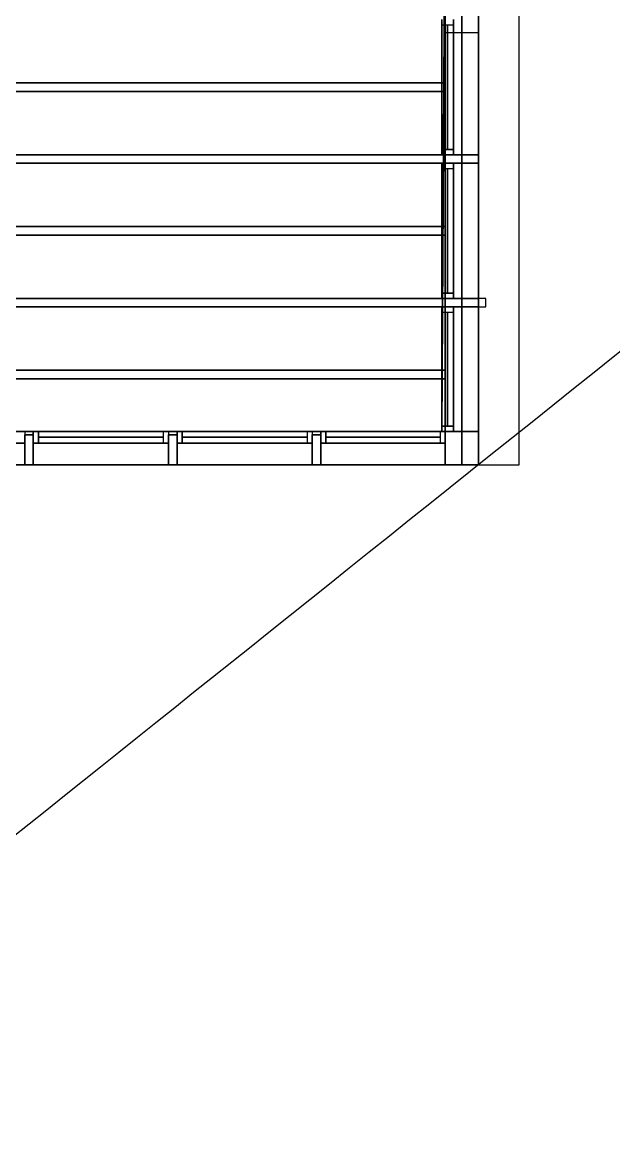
# Model space of a CAD drawing. Header units: millimetres. Extents: x 1429 to 3422, y 966 to 3043.
# Drawn here: x 1973 to 2426, y 966 to 1813 of the extents above; entities that cross this region are included whole.
import ezdxf

# ---------------------------------------------------------------- set-up
doc = ezdxf.new("R2010")
doc.units = ezdxf.units.MM
doc.header["$MEASUREMENT"] = 0
for name, color, linetype in [('3D_BASE HORMIGON', 7, 'Continuous'), ('3D_CARPINTER_A', 7, 'Continuous'), ('3D_CUBIERTA', 7, 'Continuous'), ('3D_MURO', 1, 'Continuous'), ('3D_PILARES', 2, 'Continuous'), ('3D_PISO', 7, 'Continuous'), ('3D_VIDRIO', 131, 'Continuous'), ('3D_VIGAS', 5, 'Continuous')]:
    doc.layers.add(name, color=color, linetype=linetype)

msp = doc.modelspace()

# ---------------------------------------------------------------- linework, layer by layer
at = {"layer": '3D_BASE HORMIGON'}
for p, q in [((2296.79, 1805.38, 90), (2296.79, 1805.38, 120)), ((2296.79, 1805.38, 120), (2322.29, 1805.38, 120)), ((2296.79, 1805.38, 90), (2322.29, 1805.38, 90)), ((2322.29, 1805.38, 90), (2322.29, 1805.38, 120)), ((2047.29, 1474.63, 90), (2047.29, 1474.63, -90)), ((2296.79, 1474.63, 90), (2296.79, 1474.63, 120)), ((2296.79, 1474.63, 90), (2322.29, 1474.63, 90)), ((2322.29, 1474.63, 120), (2296.79, 1474.63, 120)), ((2296.79, 1474.63, 105), (2322.29, 1474.63, 105)), ((2309.54, 1474.63, 120), (2309.54, 1474.63, 90)), ((2322.29, 1474.63, 90), (2322.29, 1474.63, -90)), ((2322.29, 1474.63, 90), (2322.29, 1474.63, 120))]:
    msp.add_line(p, q, dxfattribs=at)
for points in [[(2322.29, 2162.63), (2322.29, 1474.63), (1772.29, 1474.63), (1772.29, 1721.13), (1746.79, 1721.13), (1746.79, 1722.63), (1434.29, 1722.63), (1434.29, 1942.63), (1634.29, 1942.63), (1634.29, 2162.63), (2322.29, 2162.63)], [(2322.29, 2162.63), (2322.29, 1474.63)], [(2322.29, 1474.63), (2322.29, 2162.63)], [(2322.29, 2162.63), (2322.29, 1474.63)], [(2296.79, 2136.13), (2296.79, 1474.63)], [(2322.29, 2136.13), (2322.29, 1474.63)], [(2322.29, 1474.63), (1772.29, 1474.63)], [(1772.29, 1474.63), (2322.29, 1474.63)], [(2322.29, 1474.63), (1772.29, 1474.63)]]:
    msp.add_lwpolyline(points, dxfattribs=at)
for points in [[(2296.79, 2136.13, 90), (2296.79, 1805.38, 90), (2296.79, 1474.63, 90)], [(2296.79, 1474.63, 120), (2296.79, 1805.38, 120), (2296.79, 2136.13, 120)], [(2309.54, 2136.13, 120), (2309.54, 1805.38, 120), (2309.54, 1474.63, 120)], [(2309.54, 1474.63, 90), (2309.54, 1805.38, 90), (2309.54, 2136.13, 90)], [(2322.29, 1474.63, 120), (2322.29, 1805.38, 120), (2322.29, 2136.13, 120)], [(2322.29, 2136.13, 90), (2322.29, 1805.38, 90), (2322.29, 1474.63, 90)]]:
    msp.add_open_spline(points, degree=2, dxfattribs=at)
at = {"layer": '3D_CARPINTER_A'}
for p, q in [((1975.04, 1500.13, 360), (1975.04, 1491.13, 360)), ((1975.04, 1500.13, 120), (1975.04, 1491.13, 120)), ((1981.54, 1491.13, 360), (1981.54, 1500.13, 360)), ((1981.54, 1500.13, 120), (1981.54, 1491.13, 120)), ((1981.54, 1500.13, 120), (1981.54, 1491.13, 120)), ((1981.54, 1491.13, 360), (1981.54, 1500.13, 360)), ((1985.54, 1491.13, 356), (1985.54, 1500.13, 356)), ((1985.54, 1500.13, 124), (1985.54, 1491.13, 124)), ((1985.54, 1491.13, 356), (1985.54, 1500.13, 356)), ((1985.54, 1500.13, 124), (1985.54, 1491.13, 124)), ((2081.04, 1500.13, 356), (2081.04, 1491.13, 356)), ((2081.04, 1500.13, 124), (2081.04, 1491.13, 124)), ((2081.04, 1500.13, 356), (2081.04, 1491.13, 356)), ((2081.04, 1500.13, 124), (2081.04, 1491.13, 124)), ((2085.04, 1500.13, 120), (2085.04, 1491.13, 120)), ((2085.04, 1500.13, 360), (2085.04, 1491.13, 360)), ((2085.04, 1500.13, 120), (2085.04, 1491.13, 120)), ((2085.04, 1500.13, 360), (2085.04, 1491.13, 360)), ((2091.54, 1491.13, 360), (2091.54, 1500.13, 360)), ((2091.54, 1500.13, 120), (2091.54, 1491.13, 120)), ((2095.54, 1491.13, 356), (2095.54, 1500.13, 356)), ((2095.54, 1500.13, 124), (2095.54, 1491.13, 124)), ((2191.04, 1500.13, 124), (2191.04, 1491.13, 124)), ((2191.04, 1500.13, 356), (2191.04, 1491.13, 356)), ((2195.04, 1500.13, 360), (2195.04, 1491.13, 360)), ((2195.04, 1500.13, 120), (2195.04, 1491.13, 120))]:
    msp.add_line(p, q, dxfattribs=at)
msp.add_polyline3d([(1457.29, 1914.63, 432.63), (1457.29, 1722.63, 432.63), (1657.29, 1722.63, 465.35), (1657.29, 1716.63, 465.35), (1689.23, 1716.63, 470.58), (1689.79, 1500.13, 470.67), (2294.09, 1500.13, 569.56), (2296.79, 1940.96, 570), (2844.09, 1940.13, 659.69), (2846.79, 2380.96, 660), (3394.09, 2380.13, 749.62), (3394.15, 3014.73, 749.57), (2759.79, 3017.13, 645.76), (2759.79, 2794.63, 645.76), (2562.29, 2794.63, 613.45), (2562.29, 2577.13, 613.45), (2209.79, 2577.13, 555.76), (2209.79, 2356.13, 555.76), (2010.79, 2356.13, 523.2), (2010.79, 2136.13, 523.2), (1657.29, 2136.13, 465.35), (1657.29, 1914.63, 465.35), (1457.29, 1914.63, 432.63)], dxfattribs=at)
for points, degree in [([(3422.29, 2354.63, 220), (3055.62, 2061.29, 160), (2053.57, 1259.65, -3.97), (1686.9, 966.32, -63.97)], 3), ([(2294.09, 1711.88, 571.03), (2294.09, 1720.51, 571.03), (2294.09, 1737.88, 571.03), (2294.09, 1763.63, 571.03), (2294.09, 1789.37, 571.03), (2294.09, 1806.74, 571.03), (2294.09, 1815.38, 571.03)], 3), ([(2294.09, 1815.38, 450), (2294.09, 1806.74, 450), (2294.09, 1789.37, 450), (2294.09, 1763.63, 450), (2294.09, 1737.88, 450), (2294.09, 1720.51, 450), (2294.09, 1711.88, 450)], 3), ([(2303.09, 1711.88, 571.03), (2303.09, 1720.51, 571.03), (2303.09, 1737.88, 571.03), (2303.09, 1763.63, 571.03), (2303.09, 1789.37, 571.03), (2303.09, 1806.74, 571.03), (2303.09, 1815.38, 571.03)], 3), ([(2303.09, 1815.38, 450), (2303.09, 1806.74, 450), (2303.09, 1789.37, 450), (2303.09, 1763.63, 450), (2303.09, 1737.88, 450), (2303.09, 1720.51, 450), (2303.09, 1711.88, 450)], 3), ([(2294.09, 1811.37, 453.9), (2297.09, 1811.37, 453.9), (2300.09, 1811.37, 453.9), (2303.09, 1811.37, 453.9)], 3), ([(2294.09, 1811.37, 453.9), (2294.09, 1811.37, 527.47), (2294.09, 1811.37, 493.57), (2294.09, 1811.37, 567.13)], 3), ([(2294.09, 1811.37, 567.13), (2297.09, 1811.37, 567.13), (2300.09, 1811.37, 567.13), (2303.09, 1811.37, 567.13)], 3), ([(2303.09, 1715.88, 567.13), (2303.09, 1723.87, 567.13), (2303.09, 1739.87, 567.13), (2303.09, 1763.63, 567.13), (2303.09, 1787.38, 567.13), (2303.09, 1803.39, 567.13), (2303.09, 1811.37, 567.13)], 3), ([(2303.09, 1811.37, 453.9), (2303.09, 1803.39, 453.9), (2303.09, 1787.38, 453.9), (2303.09, 1763.63, 453.9), (2303.09, 1739.87, 453.9), (2303.09, 1723.87, 453.9), (2303.09, 1715.88, 453.9)], 3), ([(2303.09, 1811.37, 567.13), (2303.09, 1811.37, 493.57), (2303.09, 1811.37, 527.47), (2303.09, 1811.37, 453.9)], 3), ([(2303.09, 1715.88, 567.13), (2300.09, 1715.88, 567.13), (2297.09, 1715.88, 567.13), (2294.09, 1715.88, 567.13)], 3), ([(2294.09, 1715.88, 567.13), (2294.09, 1715.88, 493.57), (2294.09, 1715.88, 527.47), (2294.09, 1715.88, 453.9)], 3), ([(2294.09, 1715.88, 453.9), (2297.09, 1715.88, 453.9), (2300.09, 1715.88, 453.9), (2303.09, 1715.88, 453.9)], 3), ([(2303.09, 1711.88, 571.03), (2300.09, 1711.88, 571.03), (2297.09, 1711.88, 571.03), (2294.09, 1711.88, 571.03)], 3), ([(2294.09, 1711.88, 450), (2297.09, 1711.88, 450), (2300.09, 1711.88, 450), (2303.09, 1711.88, 450)], 3), ([(2294.09, 1711.88, 450), (2294.09, 1711.88, 530), (2294.09, 1711.88, 491.03), (2294.09, 1711.88, 571.03)], 3), ([(2303.09, 1715.88, 453.9), (2303.09, 1715.88, 527.47), (2303.09, 1715.88, 493.57), (2303.09, 1715.88, 567.13)], 3), ([(2303.09, 1711.88, 450), (2303.09, 1711.88, 530), (2303.09, 1711.88, 491.03), (2303.09, 1711.88, 571.03)], 3), ([(2294.09, 1601.88, 571.03), (2294.09, 1610.51, 571.03), (2294.09, 1627.88, 571.03), (2294.09, 1653.63, 571.03), (2294.09, 1679.37, 571.03), (2294.09, 1696.74, 571.03), (2294.09, 1705.38, 571.03)], 3), ([(2294.09, 1705.38, 571.03), (2297.09, 1705.38, 571.03), (2300.09, 1705.38, 571.03), (2303.09, 1705.38, 571.03)], 3), ([(2294.09, 1705.38, 571.03), (2294.09, 1705.38, 491.03), (2294.09, 1705.38, 530), (2294.09, 1705.38, 450)], 3), ([(2294.09, 1705.38, 450), (2297.09, 1705.38, 450), (2300.09, 1705.38, 450), (2303.09, 1705.38, 450)], 3), ([(2294.09, 1705.38, 450), (2294.09, 1696.74, 450), (2294.09, 1679.37, 450), (2294.09, 1653.63, 450), (2294.09, 1627.88, 450), (2294.09, 1610.51, 450), (2294.09, 1601.88, 450)], 3), ([(2303.09, 1601.88, 571.03), (2303.09, 1610.51, 571.03), (2303.09, 1627.88, 571.03), (2303.09, 1653.63, 571.03), (2303.09, 1679.37, 571.03), (2303.09, 1696.74, 571.03), (2303.09, 1705.38, 571.03)], 3), ([(2303.09, 1705.38, 450), (2303.09, 1696.74, 450), (2303.09, 1679.37, 450), (2303.09, 1653.63, 450), (2303.09, 1627.88, 450), (2303.09, 1610.51, 450), (2303.09, 1601.88, 450)], 3), ([(2303.09, 1705.38, 571.03), (2303.09, 1705.38, 491.03), (2303.09, 1705.38, 530), (2303.09, 1705.38, 450)], 3), ([(2294.09, 1701.37, 453.9), (2297.09, 1701.37, 453.9), (2300.09, 1701.37, 453.9), (2303.09, 1701.37, 453.9)], 3), ([(2294.09, 1701.37, 453.9), (2294.09, 1701.37, 527.47), (2294.09, 1701.37, 493.57), (2294.09, 1701.37, 567.13)], 3), ([(2294.09, 1701.37, 567.13), (2297.09, 1701.37, 567.13), (2300.09, 1701.37, 567.13), (2303.09, 1701.37, 567.13)], 3), ([(2303.09, 1605.88, 567.13), (2303.09, 1613.87, 567.13), (2303.09, 1629.87, 567.13), (2303.09, 1653.63, 567.13), (2303.09, 1677.38, 567.13), (2303.09, 1693.39, 567.13), (2303.09, 1701.37, 567.13)], 3), ([(2303.09, 1701.37, 453.9), (2303.09, 1693.39, 453.9), (2303.09, 1677.38, 453.9), (2303.09, 1653.63, 453.9), (2303.09, 1629.87, 453.9), (2303.09, 1613.87, 453.9), (2303.09, 1605.88, 453.9)], 3), ([(2303.09, 1701.37, 567.13), (2303.09, 1701.37, 493.57), (2303.09, 1701.37, 527.47), (2303.09, 1701.37, 453.9)], 3), ([(2303.09, 1605.88, 567.13), (2300.09, 1605.88, 567.13), (2297.09, 1605.88, 567.13), (2294.09, 1605.88, 567.13)], 3), ([(2294.09, 1605.88, 567.13), (2294.09, 1605.88, 493.57), (2294.09, 1605.88, 527.47), (2294.09, 1605.88, 453.9)], 3), ([(2294.09, 1605.88, 453.9), (2297.09, 1605.88, 453.9), (2300.09, 1605.88, 453.9), (2303.09, 1605.88, 453.9)], 3), ([(2303.09, 1601.88, 571.03), (2300.09, 1601.88, 571.03), (2297.09, 1601.88, 571.03), (2294.09, 1601.88, 571.03)], 3), ([(2294.09, 1601.88, 450), (2297.09, 1601.88, 450), (2300.09, 1601.88, 450), (2303.09, 1601.88, 450)], 3), ([(2294.09, 1601.88, 450), (2294.09, 1601.88, 530), (2294.09, 1601.88, 491.03), (2294.09, 1601.88, 571.03)], 3), ([(2303.09, 1605.88, 453.9), (2303.09, 1605.88, 527.47), (2303.09, 1605.88, 493.57), (2303.09, 1605.88, 567.13)], 3), ([(2303.09, 1601.88, 450), (2303.09, 1601.88, 530), (2303.09, 1601.88, 491.03), (2303.09, 1601.88, 571.03)], 3), ([(2294.09, 1595.38, 571.03), (2297.09, 1595.38, 571.03), (2300.09, 1595.38, 571.03), (2303.09, 1595.38, 571.03)], 3), ([(2294.09, 1595.38, 571.03), (2294.09, 1595.38, 491.03), (2294.09, 1595.38, 530), (2294.09, 1595.38, 450)], 3), ([(2294.09, 1595.38, 450), (2297.09, 1595.38, 450), (2300.09, 1595.38, 450), (2303.09, 1595.38, 450)], 3), ([(2303.09, 1595.38, 571.03), (2303.09, 1595.38, 491.03), (2303.09, 1595.38, 530), (2303.09, 1595.38, 450)], 3), ([(2294.09, 1591.41, 453.9), (2297.09, 1591.41, 453.9), (2300.09, 1591.41, 453.9), (2303.09, 1591.41, 453.9)], 3), ([(2294.09, 1591.41, 567.13), (2297.09, 1591.41, 567.13), (2300.09, 1591.41, 567.13), (2303.09, 1591.41, 567.13)], 3), ([(2294.09, 1591.4, 453.9), (2294.09, 1591.4, 527.47), (2294.09, 1591.4, 493.57), (2294.09, 1591.4, 567.13)], 3), ([(2303.09, 1591.41, 567.13), (2303.09, 1591.41, 493.57), (2303.09, 1591.41, 527.47), (2303.09, 1591.41, 453.9)], 3), ([(1871.54, 1500.13, 360), (1923.29, 1500.13, 360), (1975.04, 1500.13, 360)], 2), ([(1975.04, 1500.13, 120), (1923.29, 1500.13, 120), (1871.54, 1500.13, 120)], 2), ([(1975.04, 1500.13, 360), (1975.04, 1500.13, 240), (1975.04, 1500.13, 120)], 2), ([(1981.54, 1500.13, 360), (2033.29, 1500.13, 360), (2085.04, 1500.13, 360)], 2), ([(2085.04, 1500.13, 120), (2033.29, 1500.13, 120), (1981.54, 1500.13, 120)], 2), ([(1981.54, 1500.13, 120), (1981.54, 1500.13, 240), (1981.54, 1500.13, 360)], 2), ([(1981.54, 1500.13, 120), (1981.54, 1500.13, 240), (1981.54, 1500.13, 360)], 2), ([(2085.04, 1500.13, 120), (2033.29, 1500.13, 120), (1981.54, 1500.13, 120)], 2), ([(1981.54, 1500.13, 360), (2033.29, 1500.13, 360), (2085.04, 1500.13, 360)], 2), ([(1985.54, 1500.13, 356), (1985.54, 1500.13, 240), (1985.54, 1500.13, 124)], 2), ([(1985.54, 1500.13, 124), (2033.29, 1500.13, 124), (2081.04, 1500.13, 124)], 2), ([(2081.04, 1500.13, 356), (2033.29, 1500.13, 356), (1985.54, 1500.13, 356)], 2), ([(2081.04, 1500.13, 356), (2033.29, 1500.13, 356), (1985.54, 1500.13, 356)], 2), ([(1985.54, 1500.13, 124), (2033.29, 1500.13, 124), (2081.04, 1500.13, 124)], 2), ([(1985.54, 1500.13, 356), (1985.54, 1500.13, 240), (1985.54, 1500.13, 124)], 2), ([(2081.04, 1500.13, 124), (2081.04, 1500.13, 240), (2081.04, 1500.13, 356)], 2), ([(2081.04, 1500.13, 124), (2081.04, 1500.13, 240), (2081.04, 1500.13, 356)], 2), ([(2085.04, 1500.13, 360), (2085.04, 1500.13, 240), (2085.04, 1500.13, 120)], 2), ([(2085.04, 1500.13, 360), (2085.04, 1500.13, 240), (2085.04, 1500.13, 120)], 2), ([(2091.54, 1500.13, 360), (2143.29, 1500.13, 360), (2195.04, 1500.13, 360)], 2), ([(2195.04, 1500.13, 120), (2143.29, 1500.13, 120), (2091.54, 1500.13, 120)], 2), ([(2091.54, 1500.13, 120), (2091.54, 1500.13, 240), (2091.54, 1500.13, 360)], 2), ([(2095.54, 1500.13, 356), (2095.54, 1500.13, 240), (2095.54, 1500.13, 124)], 2), ([(2095.54, 1500.13, 124), (2143.29, 1500.13, 124), (2191.04, 1500.13, 124)], 2), ([(2191.04, 1500.13, 356), (2143.29, 1500.13, 356), (2095.54, 1500.13, 356)], 2), ([(2191.04, 1500.13, 124), (2191.04, 1500.13, 240), (2191.04, 1500.13, 356)], 2), ([(2195.04, 1500.13, 360), (2195.04, 1500.13, 240), (2195.04, 1500.13, 120)], 2), ([(2201.54, 1491.13, 360), (2201.54, 1494.13, 360), (2201.54, 1497.13, 360), (2201.54, 1500.13, 360)], 3), ([(2201.54, 1500.13, 360), (2236.04, 1500.13, 360), (2262.29, 1500.13, 360), (2296.79, 1500.13, 360)], 3), ([(2296.79, 1500.13, 120), (2262.29, 1500.13, 120), (2236.04, 1500.13, 120), (2201.54, 1500.13, 120)], 3), ([(2201.54, 1500.13, 120), (2201.54, 1497.13, 120), (2201.54, 1494.13, 120), (2201.54, 1491.13, 120)], 3), ([(2201.54, 1500.13, 120), (2201.54, 1500.13, 200), (2201.54, 1500.13, 280), (2201.54, 1500.13, 360)], 3), ([(2205.5, 1491.13, 356), (2205.5, 1494.13, 356), (2205.5, 1497.13, 356), (2205.5, 1500.13, 356)], 3), ([(2205.5, 1500.13, 356), (2205.5, 1500.13, 278.67), (2205.5, 1500.13, 201.33), (2205.5, 1500.13, 124)], 3), ([(2205.5, 1500.13, 124), (2205.5, 1497.13, 124), (2205.5, 1494.13, 124), (2205.5, 1491.13, 124)], 3), ([(2205.5, 1500.13, 124), (2236.77, 1500.13, 124), (2261.55, 1500.13, 124), (2292.82, 1500.13, 124)], 3), ([(2292.82, 1500.13, 356), (2261.55, 1500.13, 356), (2236.77, 1500.13, 356), (2205.5, 1500.13, 356)], 3), ([(2292.82, 1500.13, 124), (2292.82, 1497.13, 124), (2292.82, 1494.13, 124), (2292.82, 1491.13, 124)], 3), ([(2292.82, 1500.13, 124), (2292.82, 1500.13, 201.33), (2292.82, 1500.13, 278.67), (2292.82, 1500.13, 356)], 3), ([(2292.82, 1500.13, 356), (2292.82, 1497.13, 356), (2292.82, 1494.13, 356), (2292.82, 1491.13, 356)], 3), ([(2294.09, 1504.1, 567.13), (2294.09, 1504.1, 493.57), (2294.09, 1504.1, 527.47), (2294.09, 1504.1, 453.9)], 3), ([(2303.09, 1504.09, 567.13), (2300.09, 1504.09, 567.13), (2297.09, 1504.09, 567.13), (2294.09, 1504.09, 567.13)], 3), ([(2294.09, 1504.09, 453.9), (2297.09, 1504.09, 453.9), (2300.09, 1504.09, 453.9), (2303.09, 1504.09, 453.9)], 3), ([(2303.09, 1500.13, 571.03), (2300.09, 1500.13, 571.03), (2297.09, 1500.13, 571.03), (2294.09, 1500.13, 571.03)], 3), ([(2294.09, 1500.13, 450), (2297.09, 1500.13, 450), (2300.09, 1500.13, 450), (2303.09, 1500.13, 450)], 3), ([(2294.09, 1500.13, 450), (2294.09, 1500.13, 530), (2294.09, 1500.13, 491.03), (2294.09, 1500.13, 571.03)], 3), ([(2296.79, 1500.13, 360), (2296.79, 1497.13, 360), (2296.79, 1494.13, 360), (2296.79, 1491.13, 360)], 3), ([(2296.79, 1500.13, 360), (2296.79, 1500.13, 280), (2296.79, 1500.13, 200), (2296.79, 1500.13, 120)], 3), ([(2296.79, 1500.13, 120), (2296.79, 1497.13, 120), (2296.79, 1494.13, 120), (2296.79, 1491.13, 120)], 3), ([(2303.09, 1504.09, 453.9), (2303.09, 1504.09, 527.47), (2303.09, 1504.09, 493.57), (2303.09, 1504.09, 567.13)], 3), ([(2303.09, 1500.13, 450), (2303.09, 1500.13, 530), (2303.09, 1500.13, 491.03), (2303.09, 1500.13, 571.03)], 3), ([(1871.54, 1491.13, 360), (1923.29, 1491.13, 360), (1975.04, 1491.13, 360)], 2), ([(1975.04, 1491.13, 120), (1923.29, 1491.13, 120), (1871.54, 1491.13, 120)], 2), ([(1975.04, 1491.13, 360), (1975.04, 1491.13, 240), (1975.04, 1491.13, 120)], 2), ([(1981.54, 1491.13, 120), (1981.54, 1491.13, 240), (1981.54, 1491.13, 360)], 2), ([(2085.04, 1491.13, 120), (2033.29, 1491.13, 120), (1981.54, 1491.13, 120)], 2), ([(1981.54, 1491.13, 360), (2033.29, 1491.13, 360), (2085.04, 1491.13, 360)], 2), ([(1981.54, 1491.13, 360), (2033.29, 1491.13, 360), (2085.04, 1491.13, 360)], 2), ([(1981.54, 1491.13, 120), (1981.54, 1491.13, 240), (1981.54, 1491.13, 360)], 2), ([(2085.04, 1491.13, 120), (2033.29, 1491.13, 120), (1981.54, 1491.13, 120)], 2), ([(1985.54, 1491.13, 356), (2033.29, 1491.13, 356), (2081.04, 1491.13, 356)], 2), ([(2081.04, 1491.13, 124), (2033.29, 1491.13, 124), (1985.54, 1491.13, 124)], 2), ([(1985.54, 1491.13, 124), (1985.54, 1491.13, 240), (1985.54, 1491.13, 356)], 2), ([(1985.54, 1491.13, 356), (2033.29, 1491.13, 356), (2081.04, 1491.13, 356)], 2), ([(1985.54, 1491.13, 124), (1985.54, 1491.13, 240), (1985.54, 1491.13, 356)], 2), ([(2081.04, 1491.13, 124), (2033.29, 1491.13, 124), (1985.54, 1491.13, 124)], 2), ([(2081.04, 1491.13, 356), (2081.04, 1491.13, 240), (2081.04, 1491.13, 124)], 2), ([(2081.04, 1491.13, 356), (2081.04, 1491.13, 240), (2081.04, 1491.13, 124)], 2), ([(2085.04, 1491.13, 360), (2085.04, 1491.13, 240), (2085.04, 1491.13, 120)], 2), ([(2085.04, 1491.13, 360), (2085.04, 1491.13, 240), (2085.04, 1491.13, 120)], 2), ([(2091.54, 1491.13, 360), (2143.29, 1491.13, 360), (2195.04, 1491.13, 360)], 2), ([(2091.54, 1491.13, 120), (2091.54, 1491.13, 240), (2091.54, 1491.13, 360)], 2), ([(2195.04, 1491.13, 120), (2143.29, 1491.13, 120), (2091.54, 1491.13, 120)], 2), ([(2095.54, 1491.13, 356), (2143.29, 1491.13, 356), (2191.04, 1491.13, 356)], 2), ([(2095.54, 1491.13, 124), (2095.54, 1491.13, 240), (2095.54, 1491.13, 356)], 2), ([(2191.04, 1491.13, 124), (2143.29, 1491.13, 124), (2095.54, 1491.13, 124)], 2), ([(2191.04, 1491.13, 356), (2191.04, 1491.13, 240), (2191.04, 1491.13, 124)], 2), ([(2195.04, 1491.13, 360), (2195.04, 1491.13, 240), (2195.04, 1491.13, 120)], 2), ([(2201.54, 1491.13, 360), (2236.04, 1491.13, 360), (2262.29, 1491.13, 360), (2296.79, 1491.13, 360)], 3), ([(2201.54, 1491.13, 120), (2201.54, 1491.13, 200), (2201.54, 1491.13, 280), (2201.54, 1491.13, 360)], 3), ([(2296.79, 1491.13, 120), (2262.29, 1491.13, 120), (2236.04, 1491.13, 120), (2201.54, 1491.13, 120)], 3), ([(2205.5, 1491.13, 356), (2236.77, 1491.13, 356), (2261.55, 1491.13, 356), (2292.82, 1491.13, 356)], 3), ([(2205.5, 1491.13, 124), (2205.5, 1491.13, 201.33), (2205.5, 1491.13, 278.67), (2205.5, 1491.13, 356)], 3), ([(2292.82, 1491.13, 124), (2261.55, 1491.13, 124), (2236.77, 1491.13, 124), (2205.5, 1491.13, 124)], 3), ([(2292.82, 1491.13, 356), (2292.82, 1491.13, 278.67), (2292.82, 1491.13, 201.33), (2292.82, 1491.13, 124)], 3), ([(2296.79, 1491.13, 360), (2296.79, 1491.13, 280), (2296.79, 1491.13, 200), (2296.79, 1491.13, 120)], 3)]:
    msp.add_open_spline(points, degree=degree, dxfattribs=at)
for points, knots in [([(2294.09, 1715.88, 453.9), (2294.09, 1723.19, 453.9), (2294.09, 1739.2, 453.9), (2294.09, 1763.63, 453.9), (2294.09, 1788.05, 453.9), (2294.09, 1804.06, 453.9), (2294.09, 1811.37, 453.9)], [-423, -423, -423, -423, -401.125, -375.25, -349.375, -327.5, -327.5, -327.5, -327.5]), ([(2294.09, 1811.37, 567.13), (2294.09, 1804.06, 567.13), (2294.09, 1788.05, 567.13), (2294.09, 1763.63, 567.13), (2294.09, 1739.2, 567.13), (2294.09, 1723.19, 567.13), (2294.09, 1715.88, 567.13)], [-95.5, -95.5, -95.5, -95.5, -73.625, -47.75, -21.875, 0, 0, 0, 0]), ([(2294.09, 1605.88, 453.9), (2294.09, 1613.19, 453.9), (2294.09, 1629.2, 453.9), (2294.09, 1653.63, 453.9), (2294.09, 1678.05, 453.9), (2294.09, 1694.06, 453.9), (2294.09, 1701.37, 453.9)], [-423, -423, -423, -423, -401.125, -375.25, -349.375, -327.5, -327.5, -327.5, -327.5]), ([(2294.09, 1701.37, 567.13), (2294.09, 1694.06, 567.13), (2294.09, 1678.05, 567.13), (2294.09, 1653.63, 567.13), (2294.09, 1629.2, 567.13), (2294.09, 1613.19, 567.13), (2294.09, 1605.88, 567.13)], [-95.5, -95.5, -95.5, -95.5, -73.625, -47.75, -21.875, 0, 0, 0, 0]), ([(2294.09, 1500.13, 571.03), (2294.09, 1508.76, 571.03), (2294.09, 1521, 571.03), (2294.09, 1536.42, 571.03), (2294.09, 1547.75, 571.03), (2294.09, 1559.08, 571.03), (2294.09, 1574.5, 571.03), (2294.09, 1586.74, 571.03), (2294.09, 1595.38, 571.03)], [0, 0, 0, 0, 25.875, 38.8125, 51.75, 64.6875, 77.625, 103.5, 103.5, 103.5, 103.5]), ([(2294.09, 1595.38, 450), (2294.09, 1586.74, 450), (2294.09, 1574.5, 450), (2294.09, 1559.08, 450), (2294.09, 1547.75, 450), (2294.09, 1536.42, 450), (2294.09, 1521, 450), (2294.09, 1508.76, 450), (2294.09, 1500.13, 450)], [343.5, 343.5, 343.5, 343.5, 369.375, 382.3125, 395.25, 408.1875, 421.125, 447, 447, 447, 447]), ([(2303.09, 1500.13, 571.03), (2303.09, 1508.76, 571.03), (2303.09, 1521, 571.03), (2303.09, 1536.42, 571.03), (2303.09, 1547.75, 571.03), (2303.09, 1559.08, 571.03), (2303.09, 1574.5, 571.03), (2303.09, 1586.74, 571.03), (2303.09, 1595.38, 571.03)], [0, 0, 0, 0, 25.875, 38.8125, 51.75, 64.6875, 77.625, 103.5, 103.5, 103.5, 103.5]), ([(2303.09, 1595.38, 450), (2303.09, 1586.74, 450), (2303.09, 1574.5, 450), (2303.09, 1559.08, 450), (2303.09, 1547.75, 450), (2303.09, 1536.42, 450), (2303.09, 1521, 450), (2303.09, 1508.76, 450), (2303.09, 1500.13, 450)], [343.5, 343.5, 343.5, 343.5, 369.375, 382.3125, 395.25, 408.1875, 421.125, 447, 447, 447, 447]), ([(2294.09, 1504.1, 453.9), (2294.09, 1511.28, 453.9), (2294.09, 1522.2, 453.9), (2294.09, 1536.42, 453.9), (2294.09, 1547.75, 453.9), (2294.09, 1559.08, 453.9), (2294.09, 1573.31, 453.9), (2294.09, 1584.22, 453.9), (2294.09, 1591.4, 453.9)], [-423, -423, -423, -423, -401.125, -388.1875, -375.25, -362.3125, -349.375, -327.5, -327.5, -327.5, -327.5]), ([(2294.09, 1591.4, 567.13), (2294.09, 1584.22, 567.13), (2294.09, 1573.31, 567.13), (2294.09, 1559.08, 567.13), (2294.09, 1547.75, 567.13), (2294.09, 1536.42, 567.13), (2294.09, 1522.2, 567.13), (2294.09, 1511.28, 567.13), (2294.09, 1504.1, 567.13)], [-95.5, -95.5, -95.5, -95.5, -73.625, -60.6875, -47.75, -34.8125, -21.875, 0, 0, 0, 0]), ([(2303.09, 1504.09, 567.13), (2303.09, 1511.94, 567.13), (2303.09, 1523.11, 567.13), (2303.09, 1537.29, 567.13), (2303.09, 1547.75, 567.13), (2303.09, 1558.21, 567.13), (2303.09, 1572.39, 567.13), (2303.09, 1583.56, 567.13), (2303.09, 1591.41, 567.13)], [0, 0, 0, 0, 23.875, 35.8125, 47.75, 59.6875, 71.625, 95.5, 95.5, 95.5, 95.5]), ([(2303.09, 1591.41, 453.9), (2303.09, 1583.56, 453.9), (2303.09, 1572.39, 453.9), (2303.09, 1558.21, 453.9), (2303.09, 1547.75, 453.9), (2303.09, 1537.29, 453.9), (2303.09, 1523.11, 453.9), (2303.09, 1511.94, 453.9), (2303.09, 1504.09, 453.9)], [327.5, 327.5, 327.5, 327.5, 351.375, 363.3125, 375.25, 387.1875, 399.125, 423, 423, 423, 423])]:
    msp.add_open_spline(points, degree=3, knots=knots, dxfattribs=at)
at = {"layer": '3D_CUBIERTA'}
for p, q in [((2294.09, 1500.13, 569.56), (2294.09, 1500.13, 572.56)), ((2322.29, 1474.63, 577.17), (2322.29, 1474.63, 582.17))]:
    msp.add_line(p, q, dxfattribs=at)
at = {"layer": '3D_CUBIERTA', "extrusion": (-6.1381e-06, -0.001002, 0.999999)}
for points in [[(2294.09, 1500.7), (2296.79, 1941.53)], [(2296.79, 1941.54), (2294.09, 1500.7)]]:
    msp.add_lwpolyline(points, dxfattribs=at)
at = {"layer": '3D_CUBIERTA', "extrusion": (0, 1, 0)}
for points in [[(-1689.79, 470.67), (-2294.09, 569.56)], [(-2294.09, 572.56), (-1689.79, 473.67)]]:
    msp.add_lwpolyline(points, dxfattribs=at)
at = {"layer": '3D_CUBIERTA'}
for points in [[(2322.29, 1474.63, 577.17), (2322.29, 1694.63, 577.17), (2322.29, 1914.63, 577.17)], [(2322.29, 1914.63, 582.17), (2322.29, 1694.63, 582.17), (2322.29, 1474.63, 582.17)], [(1657.29, 1474.63, 468.35), (1989.79, 1474.63, 522.76), (2322.29, 1474.63, 577.17)], [(2322.29, 1474.63, 582.17), (1989.79, 1474.63, 527.76), (1657.29, 1474.63, 473.35)]]:
    msp.add_open_spline(points, degree=2, dxfattribs=at)
at = {"layer": '3D_MURO'}
for p, q in [((2322.29, 1500.13, 360), (2296.79, 1500.13, 360)), ((2322.29, 1500.13, 450), (2296.79, 1500.13, 450)), ((2322.29, 1500.13, 360), (2322.29, 1500.13, 574.17)), ((2322.29, 1474.63, 360), (2296.79, 1474.63, 360)), ((2322.29, 1474.63, 360), (2322.29, 1474.63, 574.17))]:
    msp.add_line(p, q, dxfattribs=at)
at = {"layer": '3D_MURO', "extrusion": (-0.161489, 0, 0.986875)}
msp.add_lwpolyline([(-1942.63, 1479.65), (-1694.63, 1479.65), (-1694.63, 1710.68), (-1474.63, 1710.68), (-1474.63, 2384.53), (-1914.63, 2384.53), (-1914.63, 2941.84), (-2354.63, 2941.84), (-2354.63, 3499.16), (-3042.63, 3499.16), (-3042.63, 2802.01), (-2822.63, 2802.01), (-2822.63, 2599.35), (-2602.63, 2599.35), (-2602.63, 2244.69), (-2382.63, 2244.69), (-2382.63, 2042.03), (-2162.63, 2042.03), (-2162.63, 1682.31), (-1942.63, 1682.31), (-1942.63, 1479.65)], dxfattribs=at)
at = {"layer": '3D_MURO'}
for points, degree in [([(2296.79, 1474.63, 120), (2296.79, 1695.13, 120), (2296.79, 1915.63, 120), (2296.79, 2136.13, 120)], 3), ([(2322.29, 1474.63, 120), (2322.29, 1695.13, 120), (2322.29, 1915.63, 120), (2322.29, 2136.13, 120)], 3), ([(2296.79, 1940.96, 450), (2296.79, 1720.54, 450), (2296.79, 1500.13, 450)], 2), ([(2322.29, 1500.13, 450), (2322.29, 1720.54, 450), (2322.29, 1940.96, 450)], 2), ([(1689.79, 1500.13, 360), (2006.04, 1500.13, 360), (2322.29, 1500.13, 360)], 2), ([(2322.29, 1500.13, 574.17), (2111.45, 1500.13, 539.67), (1900.62, 1500.13, 505.17), (1689.79, 1500.13, 470.67)], 3), ([(2296.79, 1500.13, 360), (2296.79, 1487.38, 360), (2296.79, 1474.63, 360)], 2), ([(2296.79, 1500.13, 450), (2296.79, 1500.13, 405), (2296.79, 1500.13, 360)], 2), ([(2322.29, 1500.13, 360), (2322.29, 1487.38, 360), (2322.29, 1474.63, 360)], 2), ([(2322.29, 1474.63, 574.17), (2322.29, 1483.13, 574.17), (2322.29, 1491.63, 574.17), (2322.29, 1500.13, 574.17)], 3), ([(2322.29, 1500.13, 360), (2322.29, 1500.13, 405), (2322.29, 1500.13, 450)], 2), ([(2322.29, 1474.63, 360), (2322.29, 1487.38, 360), (2322.29, 1500.13, 360)], 2), ([(2322.29, 1474.63, 360), (1989.79, 1474.63, 360), (1657.29, 1474.63, 360)], 2), ([(1657.29, 1474.63, 465.35), (1878.95, 1474.63, 501.63), (2100.62, 1474.63, 537.9), (2322.29, 1474.63, 574.17)], 3), ([(2296.79, 1474.63, 360), (2296.79, 1474.63, 240), (2296.79, 1474.63, 120)], 2), ([(2322.29, 1474.63, 120), (2313.79, 1474.63, 120), (2305.29, 1474.63, 120), (2296.79, 1474.63, 120)], 3), ([(2322.29, 1474.63, 120), (2322.29, 1474.63, 240), (2322.29, 1474.63, 360)], 2)]:
    msp.add_open_spline(points, degree=degree, dxfattribs=at)
at = {"layer": '3D_PILARES'}
for p, q in [((2296.79, 1711.88, 450), (2296.79, 1711.88, 570)), ((2322.29, 1711.88, 450), (2322.29, 1711.88, 574.17)), ((2296.79, 1705.38, 450), (2296.79, 1705.38, 570)), ((2322.29, 1705.38, 450), (2322.29, 1705.38, 574.17)), ((2296.79, 1601.88, 450), (2296.79, 1601.88, 570)), ((2322.29, 1601.88, 450), (2322.29, 1601.88, 574.17)), ((2296.79, 1595.38, 450), (2296.79, 1595.38, 570)), ((2322.29, 1595.38, 450), (2322.29, 1595.38, 574.17)), ((1975.04, 1497.43, 120), (1975.04, 1497.43, 360)), ((1981.54, 1497.43, 120), (1981.54, 1497.43, 360)), ((2085.04, 1497.43, 120), (2085.04, 1497.43, 360)), ((2091.54, 1497.43, 120), (2091.54, 1497.43, 360)), ((2195.04, 1497.43, 120), (2195.04, 1497.43, 360)), ((2201.54, 1497.43, 120), (2201.54, 1497.43, 360)), ((1975.04, 1474.63, 120), (1975.04, 1474.63, 360)), ((1981.54, 1474.63, 120), (1981.54, 1474.63, 360)), ((2085.04, 1474.63, 120), (2085.04, 1474.63, 360)), ((2091.54, 1474.63, 120), (2091.54, 1474.63, 360)), ((2195.04, 1474.63, 120), (2195.04, 1474.63, 360)), ((2201.54, 1474.63, 120), (2201.54, 1474.63, 360))]:
    msp.add_line(p, q, dxfattribs=at)
for points in [[(2296.79, 1711.88), (2296.79, 1705.38)], [(2322.29, 1711.88), (2296.79, 1711.88)], [(2322.29, 1705.38), (2322.29, 1711.88)], [(2296.79, 1705.38), (2322.29, 1705.38)], [(2296.79, 1601.88), (2296.79, 1595.38)], [(2322.29, 1601.88), (2296.79, 1601.88)], [(2296.79, 1601.88), (2296.79, 1595.38), (2322.29, 1595.38), (2322.29, 1601.88), (2296.79, 1601.88)], [(2322.29, 1595.38), (2322.29, 1601.88)], [(2296.79, 1595.38), (2322.29, 1595.38)], [(1975.04, 1474.63), (1975.04, 1497.43)], [(1975.04, 1497.43), (1981.54, 1497.43)], [(1975.04, 1497.43), (1975.04, 1474.63)], [(1981.54, 1497.43), (1975.04, 1497.43)], [(1981.54, 1497.43), (1981.54, 1474.63)], [(1981.54, 1474.63), (1981.54, 1497.43)], [(2085.04, 1474.63), (2085.04, 1497.43)], [(2085.04, 1497.43), (2091.54, 1497.43)], [(2085.04, 1497.43), (2085.04, 1474.63)], [(2091.54, 1497.43), (2085.04, 1497.43)], [(2091.54, 1497.43), (2091.54, 1474.63)], [(2091.54, 1474.63), (2091.54, 1497.43)], [(2195.04, 1474.63), (2195.04, 1497.43)], [(2195.04, 1497.43), (2201.54, 1497.43)], [(2195.04, 1497.43), (2195.04, 1474.63)], [(2201.54, 1497.43), (2195.04, 1497.43)], [(2201.54, 1497.43), (2201.54, 1474.63)], [(2201.54, 1474.63), (2201.54, 1497.43)], [(1975.04, 1474.63), (1981.54, 1474.63)], [(1981.54, 1474.63), (1975.04, 1474.63)], [(2085.04, 1474.63), (2091.54, 1474.63)], [(2091.54, 1474.63), (2085.04, 1474.63)], [(2195.04, 1474.63), (2201.54, 1474.63)], [(2201.54, 1474.63), (2195.04, 1474.63)]]:
    msp.add_lwpolyline(points, dxfattribs=at)
for points in [[(2296.79, 1705.38, 570), (2296.79, 1707.54, 570), (2296.79, 1709.71, 570), (2296.79, 1711.88, 570)], [(2296.79, 1711.88, 570), (2305.29, 1711.88, 571.39), (2313.79, 1711.88, 572.78), (2322.29, 1711.88, 574.17)], [(2322.29, 1711.88, 574.17), (2322.29, 1709.71, 574.17), (2322.29, 1707.54, 574.17), (2322.29, 1705.38, 574.17)], [(2322.29, 1705.38, 574.17), (2313.79, 1705.38, 572.78), (2305.29, 1705.38, 571.39), (2296.79, 1705.38, 570)], [(2296.79, 1595.38, 570), (2296.79, 1597.54, 570), (2296.79, 1599.71, 570), (2296.79, 1601.88, 570)], [(2296.79, 1601.88, 570), (2305.29, 1601.88, 571.39), (2313.79, 1601.88, 572.78), (2322.29, 1601.88, 574.17)], [(2322.29, 1601.88, 574.17), (2322.29, 1599.71, 574.17), (2322.29, 1597.54, 574.17), (2322.29, 1595.38, 574.17)], [(2322.29, 1595.38, 574.17), (2313.79, 1595.38, 572.78), (2305.29, 1595.38, 571.39), (2296.79, 1595.38, 570)]]:
    msp.add_open_spline(points, degree=3, dxfattribs=at)
at = {"layer": '3D_PISO'}
msp.add_line((2296.79, 1474.63, 90), (2296.79, 1474.63, 120), dxfattribs=at)
for points in [[(2296.79, 2136.13, 90), (2296.79, 1805.38, 90), (2296.79, 1474.63, 90)], [(2296.79, 1474.63, 120), (2296.79, 1805.38, 120), (2296.79, 2136.13, 120)], [(2296.79, 1474.63, 90), (2020.54, 1474.63, 90), (1744.29, 1474.63, 90)], [(1744.29, 1474.63, 120), (2020.54, 1474.63, 120), (2296.79, 1474.63, 120)]]:
    msp.add_open_spline(points, degree=2, dxfattribs=at)
at = {"layer": '3D_VIDRIO'}
for points, degree in [([(2298.59, 1715.88, 453.9), (2298.59, 1745.59, 453.9), (2298.59, 1781.66, 453.9), (2298.59, 1811.37, 453.9)], 3), ([(2298.59, 1811.37, 567.13), (2298.59, 1781.66, 567.13), (2298.59, 1745.59, 567.13), (2298.59, 1715.88, 567.13)], 3), ([(2298.59, 1715.88, 567.13), (2298.59, 1715.88, 493.57), (2298.59, 1715.88, 527.47), (2298.59, 1715.88, 453.9)], 3), ([(2298.59, 1605.88, 453.9), (2298.59, 1635.59, 453.9), (2298.59, 1671.66, 453.9), (2298.59, 1701.37, 453.9)], 3), ([(2298.59, 1701.37, 567.13), (2298.59, 1671.66, 567.13), (2298.59, 1635.59, 567.13), (2298.59, 1605.88, 567.13)], 3), ([(2298.59, 1605.88, 567.13), (2298.59, 1605.88, 493.57), (2298.59, 1605.88, 527.47), (2298.59, 1605.88, 453.9)], 3), ([(2298.59, 1591.41, 567.13), (2298.59, 1584.11, 567.13), (2298.59, 1569.47, 567.13), (2298.59, 1547.75, 567.13), (2298.59, 1526.03, 567.13), (2298.59, 1511.39, 567.13), (2298.59, 1504.1, 567.13)], 3), ([(2298.59, 1504.1, 453.9), (2298.59, 1511.39, 453.9), (2298.59, 1526.03, 453.9), (2298.59, 1547.75, 453.9), (2298.59, 1569.47, 453.9), (2298.59, 1584.11, 453.9), (2298.59, 1591.4, 453.9)], 3), ([(2298.59, 1504.1, 567.13), (2298.59, 1504.1, 493.57), (2298.59, 1504.1, 527.47), (2298.59, 1504.1, 453.9)], 3), ([(1985.54, 1495.63, 356), (2033.29, 1495.63, 356), (2081.04, 1495.63, 356)], 2), ([(2081.04, 1495.63, 124), (2033.29, 1495.63, 124), (1985.54, 1495.63, 124)], 2), ([(1985.54, 1495.63, 124), (1985.54, 1495.63, 240), (1985.54, 1495.63, 356)], 2), ([(2081.04, 1495.63, 356), (2081.04, 1495.63, 240), (2081.04, 1495.63, 124)], 2), ([(2095.54, 1495.63, 356), (2143.29, 1495.63, 356), (2191.04, 1495.63, 356)], 2), ([(2191.04, 1495.63, 124), (2143.29, 1495.63, 124), (2095.54, 1495.63, 124)], 2), ([(2095.54, 1495.63, 124), (2095.54, 1495.63, 240), (2095.54, 1495.63, 356)], 2), ([(2191.04, 1495.63, 356), (2191.04, 1495.63, 240), (2191.04, 1495.63, 124)], 2), ([(2205.5, 1495.63, 356), (2205.5, 1495.63, 240), (2205.5, 1495.63, 124)], 2), ([(2205.5, 1495.63, 124), (2249.16, 1495.63, 124), (2292.82, 1495.63, 124)], 2), ([(2292.82, 1495.63, 356), (2249.16, 1495.63, 356), (2205.5, 1495.63, 356)], 2), ([(2292.82, 1495.63, 124), (2292.82, 1495.63, 240), (2292.82, 1495.63, 356)], 2)]:
    msp.add_open_spline(points, degree=degree, dxfattribs=at)
at = {"layer": '3D_VIDRIO', "extrusion": (-1, 0, 0)}
for points in [[(2298.59, 1811.37, 453.9), (2298.59, 1811.37, 527.47), (2298.59, 1811.37, 493.57), (2298.59, 1811.37, 567.13)], [(2298.59, 1701.37, 453.9), (2298.59, 1701.37, 527.47), (2298.59, 1701.37, 493.57), (2298.59, 1701.37, 567.13)]]:
    msp.add_open_spline(points, degree=3, dxfattribs=at)
at = {"layer": '3D_VIDRIO', "extrusion": (-1, -1.32738e-09, 1.26948e-14)}
msp.add_open_spline([(2298.59, 1591.4, 453.9), (2298.59, 1591.4, 527.47), (2298.59, 1591.41, 493.57), (2298.59, 1591.41, 567.13)], degree=3, dxfattribs=at)
at = {"layer": '3D_VIGAS'}
for p, q in [((2296.79, 1711.88, 570), (2296.79, 1711.88, 525)), ((2296.79, 1705.38, 570), (2296.79, 1705.38, 525)), ((2296.79, 1656.88, 570), (2296.79, 1656.88, 525)), ((2296.79, 1650.38, 570), (2296.79, 1650.38, 525)), ((2296.79, 1601.88, 570), (2296.79, 1601.88, 525)), ((2296.79, 1595.38, 570), (2296.79, 1595.38, 525)), ((2296.79, 1546.88, 570), (2296.79, 1546.88, 525)), ((2296.79, 1540.38, 570), (2296.79, 1540.38, 525))]:
    msp.add_line(p, q, dxfattribs=at)
at = {"layer": '3D_VIGAS', "extrusion": (-0.161489, 0, 0.986875)}
msp.add_lwpolyline([(-1595.38, 2358.69), (-1601.88, 2358.69), (-1601.88, 1743.61), (-1595.38, 1743.61), (-1595.38, 2358.69)], dxfattribs=at)
at = {"layer": '3D_VIGAS'}
for points, knots in [([(2296.79, 1766.88, 570), (2246.2, 1766.88, 561.72), (2115.97, 1766.88, 540.41), (1916.86, 1766.88, 507.83), (1761.92, 1766.88, 482.48), (1689.87, 1766.88, 470.69), (1657.29, 1766.88, 465.35)], [1249.646178, 1249.646178, 1249.646178, 1249.646178, 1403.41445, 1557.182723, 1634.066859, 1702.553706, 1702.553706, 1702.553706, 1702.553706]), ([(1657.29, 1766.88, 420.35), (1688.61, 1766.88, 425.48), (1759.13, 1766.88, 437.02), (1912.56, 1766.88, 462.13), (2112.49, 1766.88, 494.84), (2244.75, 1766.88, 516.48), (2296.69, 1766.88, 524.98)], [785.964953, 785.964953, 785.964953, 785.964953, 852.225497, 929.109634, 1082.877906, 1236.646178, 1236.646178, 1236.646178, 1236.646178]), ([(2296.69, 1760.38, 524.98), (2244.75, 1760.38, 516.48), (2112.49, 1760.38, 494.84), (1912.56, 1760.38, 462.13), (1759.13, 1760.38, 437.02), (1688.61, 1760.38, 425.48), (1657.29, 1760.38, 420.35)], [0, 0, 0, 0, 153.768272, 307.536545, 384.420681, 450.681225, 450.681225, 450.681225, 450.681225]), ([(1657.29, 1760.38, 465.35), (1689.87, 1760.38, 470.69), (1761.92, 1760.38, 482.48), (1916.86, 1760.38, 507.83), (2115.97, 1760.38, 540.41), (2246.2, 1760.38, 561.72), (2296.79, 1760.38, 570)], [2033.384828, 2033.384828, 2033.384828, 2033.384828, 2101.871676, 2178.755812, 2332.524084, 2486.292356, 2486.292356, 2486.292356, 2486.292356])]:
    msp.add_open_spline(points, degree=3, knots=knots, dxfattribs=at)
for points, degree in [([(2296.69, 1766.88, 524.98), (2296.69, 1764.71, 524.98), (2296.69, 1762.54, 524.98), (2296.69, 1760.38, 524.98)], 3), ([(2296.79, 1760.38, 570), (2296.79, 1762.54, 570), (2296.79, 1764.71, 570), (2296.79, 1766.88, 570)], 3), ([(2296.79, 1711.88, 570), (1993.29, 1711.88, 520.34), (1689.79, 1711.88, 470.67)], 2), ([(1689.79, 1711.88, 425.67), (1993.29, 1711.88, 475.34), (2296.79, 1711.88, 525)], 2), ([(2296.79, 1705.38, 570), (2296.79, 1708.63, 570), (2296.79, 1711.88, 570)], 2), ([(2296.79, 1711.88, 525), (2296.79, 1708.63, 525), (2296.79, 1705.38, 525)], 2), ([(1689.79, 1705.38, 470.67), (1993.29, 1705.38, 520.34), (2296.79, 1705.38, 570)], 2), ([(2296.79, 1705.38, 525), (1993.29, 1705.38, 475.34), (1689.79, 1705.38, 425.67)], 2), ([(2296.79, 1656.88, 570), (1993.29, 1656.88, 520.34), (1689.79, 1656.88, 470.67)], 2), ([(1689.79, 1656.88, 425.67), (1993.29, 1656.88, 475.34), (2296.79, 1656.88, 525)], 2), ([(2296.79, 1650.38, 570), (2296.79, 1653.63, 570), (2296.79, 1656.88, 570)], 2), ([(2296.79, 1656.88, 525), (2296.79, 1653.63, 525), (2296.79, 1650.38, 525)], 2), ([(1689.79, 1650.38, 470.67), (1993.29, 1650.38, 520.34), (2296.79, 1650.38, 570)], 2), ([(2296.79, 1650.38, 525), (1993.29, 1650.38, 475.34), (1689.79, 1650.38, 425.67)], 2), ([(2296.79, 1601.88, 570), (1993.29, 1601.88, 520.34), (1689.79, 1601.88, 470.67)], 2), ([(1689.79, 1601.88, 425.67), (1993.29, 1601.88, 475.34), (2296.79, 1601.88, 525)], 2), ([(2296.79, 1595.38, 570), (2296.79, 1598.63, 570), (2296.79, 1601.88, 570)], 2), ([(2296.79, 1601.88, 525), (2296.79, 1598.63, 525), (2296.79, 1595.38, 525)], 2), ([(1689.79, 1595.38, 470.67), (1993.29, 1595.38, 520.34), (2296.79, 1595.38, 570)], 2), ([(2296.79, 1595.38, 525), (1993.29, 1595.38, 475.34), (1689.79, 1595.38, 425.67)], 2), ([(2296.79, 1546.88, 570), (1993.29, 1546.88, 520.34), (1689.79, 1546.88, 470.67)], 2), ([(1689.79, 1546.88, 425.67), (1993.29, 1546.88, 475.34), (2296.79, 1546.88, 525)], 2), ([(2296.79, 1540.38, 570), (2296.79, 1543.63, 570), (2296.79, 1546.88, 570)], 2), ([(2296.79, 1546.88, 525), (2296.79, 1543.63, 525), (2296.79, 1540.38, 525)], 2), ([(1689.79, 1540.38, 470.67), (1993.29, 1540.38, 520.34), (2296.79, 1540.38, 570)], 2), ([(2296.79, 1540.38, 525), (1993.29, 1540.38, 475.34), (1689.79, 1540.38, 425.67)], 2)]:
    msp.add_open_spline(points, degree=degree, dxfattribs=at)
at = {"layer": '3D_VIGAS', "extrusion": (7.06397e-12, 1, -1.51582e-14)}
msp.add_open_spline([(2296.79, 1766.88, 570), (2296.79, 1766.88, 555), (2296.75, 1766.88, 539.99), (2296.69, 1766.88, 524.98)], degree=3, dxfattribs=at)
at = {"layer": '3D_VIGAS', "extrusion": (0, 1, 0)}
msp.add_open_spline([(2296.79, 1760.38, 570), (2296.79, 1760.38, 555), (2296.75, 1760.38, 539.99), (2296.69, 1760.38, 524.98)], degree=3, dxfattribs=at)

doc.saveas('drawing.dxf')
